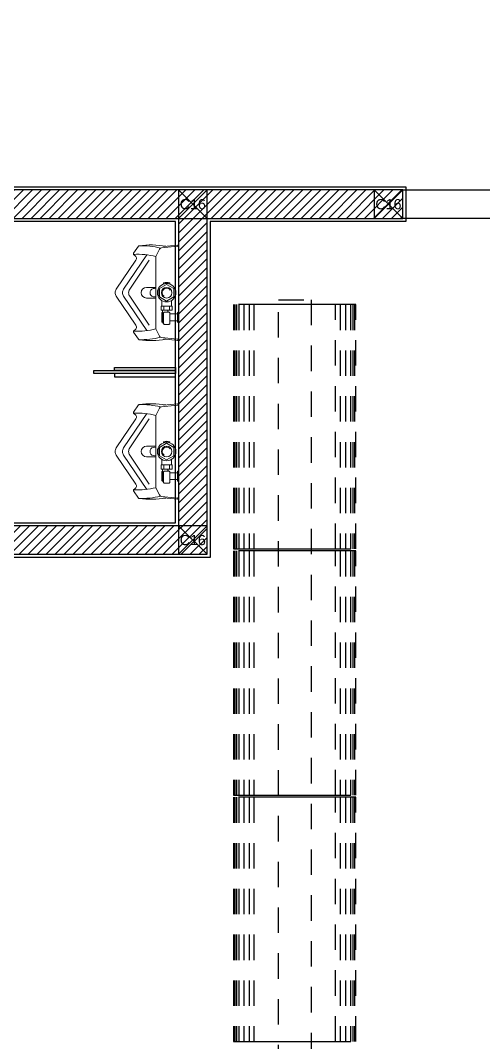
# Model space of a CAD drawing. Header units: metres. Extents: x 301.4 to 351.3, y 108.6 to 130.3.
# Drawn here: x 321.85 to 324.13, y 116.51 to 121.53 of the extents above; entities that cross this region are included whole.
import ezdxf
from ezdxf.enums import TextEntityAlignment as Align

# ---------------------------------------------------------------- set-up
doc = ezdxf.new("R2010")
doc.units = ezdxf.units.M
doc.header["$MEASUREMENT"] = 0
doc.linetypes.add('HIDDEN2', pattern=[0.1875, 0.125, -0.0625])
doc.layers.get('0').update_dxf_attribs({"color": 250, "linetype": 'CONTINUOUS', "lineweight": 25})
doc.layers.add('ARTE0001', color=1, linetype='CONTINUOUS', lineweight=13)
doc.layers.add('MURO0004', color=4, linetype='CONTINUOUS', lineweight=30)
for name, color, linetype in [('AZJO0252', 252, 'CONTINUOUS'), ('MENUAEREO0008H', 8, 'HIDDEN2'), ('MURO0002', 2, 'CONTINUOUS'), ('MURO000F', 7, 'CONTINUOUS'), ('PANL0002', 2, 'CONTINUOUS'), ('RIELMENUAE008H', 8, 'HIDDEN2')]:
    doc.layers.add(name, color=color, linetype=linetype)
doc.layers.add('COLU_C16', color=161, linetype='CONTINUOUS', plot=False)
doc.styles.add('Arial', font='arial.ttf', dxfattribs={"height": 0.15875})

# ---------------------------------------------------------------- blocks, each defined once
blk = doc.blocks.new('Urinal_Incesa_washbrook')
for points in [[(-0.0617, 0.2376, 0.074522), (-0.1932, 0.2398, 0.214526), (-0.1967, 0.2376), (-0.2203, 0.2026, 0.423589), (-0.2188, 0.1956, -0.122213), (-0.2078, 0.1842, -0.34898), (-0.2097, 0.1688), (-0.3057, 0.0264, 0.149451), (-0.311, 0.0091, 0.149451), (-0.3057, -0.0083), (-0.2097, -0.1507, -0.34898), (-0.2078, -0.1661, -0.122213), (-0.2188, -0.1775, 0.423589), (-0.2203, -0.1845), (-0.1967, -0.2195, 0.214526), (-0.1932, -0.2217, 0.074522), (-0.0617, -0.2195)], [(-0.0886, 0.2279, 0.07257), (-0.1954, 0.2395)], [(0, 0.2325, 0.445229), (-0.0055, 0.2375), (-0.0841, 0.2292, 0.258618), (-0.094, 0.2223), (-0.1114, 0.1867), (-0.1114, 0.0091), (-0.1114, -0.1686), (-0.094, -0.2041, 0.258618), (-0.0841, -0.2111), (-0.0055, -0.2194, 0.445229), (0, -0.2144)], [(-0.0736, -0.2182), (-0.0055, -0.2254, 0.445229), (0, -0.2204), (0, 0.0091), (0, 0.2385, 0.445229), (-0.0055, 0.2435), (-0.0736, 0.2363)], [(-0.1559, 0.1951), (-0.2697, 0.0264, 0.149451), (-0.275, 0.0091, 0.149451), (-0.2697, -0.0083), (-0.1559, -0.1769)], [(-0.1437, 0.1688), (-0.2397, 0.0264, 0.149451), (-0.245, 0.0091, 0.149451), (-0.2397, -0.0083), (-0.1437, -0.1507)], [(-0.1114, 0.1867, 0.074067), (-0.2205, 0.1975)], [(-0.0426, 0.0572, 0.159158), (-0.074, 0.0572)], [(-0.1114, 0.0351), (-0.1575, 0.0351, 1), (-0.1575, -0.0169), (-0.1114, -0.0169)], [(-0.1114, 0.0286, 1.462295), (-0.1114, -0.0105)], [(-0.0945, -0.0051), (-0.0978, -0.0051, -0.173427), (-0.0978, 0.0232), (-0.0945, 0.0232)], [(-0.0406, 0.0218, 1.174397), (-0.071, -0.0086)], [(-0.0782, -0.0869, 0.379524), (-0.0826, -0.0919), (-0.0826, -0.132, 0.379524), (-0.0782, -0.137)], [(-0.0782, -0.0773), (-0.0782, -0.1364, 0.377458), (-0.0738, -0.1414)], [(-0.0478, -0.0868), (-0.0478, -0.0868, -0.414214), (-0.0427, -0.0919), (-0.0427, -0.1414, -0.414214), (-0.0478, -0.1464), (-0.0688, -0.1464, -0.414214), (-0.0738, -0.1414), (-0.0738, -0.0919, -0.414214), (-0.0688, -0.0868), (-0.0478, -0.0868, -0.414214), (-0.0528, -0.0818), (-0.0528, -0.0773)], [(-0.2205, -0.1794, 0.074067), (-0.1114, -0.1686)], [(-0.1954, -0.2213, 0.07257), (-0.0886, -0.2098)]]:
    blk.add_lwpolyline(points, format="xyb")
for points in [[(-0.074, 0.0516), (-0.074, 0.0572), (-0.0426, 0.0572), (-0.0426, 0.0516)], [(-0.0661, 0.0572), (-0.0661, 0.0537)], [(-0.0504, 0.0572), (-0.0504, 0.0537)], [(-0.0822, -0.0567), (-0.0822, -0.0295)], [(-0.0344, -0.0567), (-0.0344, -0.0287)], [(-0.0719, -0.0773), (-0.0719, -0.0567)], [(-0.0447, -0.0773), (-0.0447, -0.0567)], [(-0.0427, -0.0949), (-0.0056, -0.0949)], [(-0.0427, -0.129), (-0.0056, -0.129)]]:
    blk.add_lwpolyline(points)
for points in [[(-0.311, 0.0091), (-0.311, 0.0091)], [(-0.275, 0.0091), (-0.275, 0.0091)], [(-0.0938, -0.0114), (-0.0938, 0.0295), (-0.0583, 0.05), (-0.0228, 0.0295), (-0.0228, -0.0114), (-0.0583, -0.0319)], [(-0.0311, -0.0773), (-0.0311, -0.0567), (-0.0854, -0.0567), (-0.0854, -0.0773)]]:
    blk.add_lwpolyline(points, close=True)
blk.add_lwpolyline([(-0.0056, -0.0912), (-0.0056, -0.1327, 0.414214), (-0.0009, -0.1374), (0, -0.1374), (0, -0.0865), (-0.0009, -0.0865, 0.414214)], format="xyb", close=True)
for radius in [0.0453, 0.026]:
    blk.add_circle((-0.0583, 0.0091), radius)

msp = doc.modelspace()

# ---------------------------------------------------------------- hatches: boundary and pattern name
at = {"layer": 'MURO000F'}
h = msp.add_hatch(dxfattribs=at)
h.set_pattern_fill('ANSI31', color=256, scale=0.25, angle=360, style=0)
h.set_pattern_definition([(45, (290.604584, 90.540256), (-0.022097087, 0.022097087), [])])
h.paths.add_polyline_path([(317.9496, 125.3203), (317.8096, 125.3203), (317.8096, 122.4503), (315.0496, 122.4503), (315.0496, 121.7103), (315.1896, 121.7103), (315.1896, 122.3103), (316.0896, 122.3103), (316.0896, 121.7103), (316.1796, 121.7103), (316.1796, 122.3103), (317.8096, 122.3103), (317.8096, 120.9603), (316.0896, 120.9603), (316.0896, 120.8703), (317.8096, 120.8703), (317.8096, 119.8703), (316.1796, 119.8703), (316.1796, 120.1199), (316.0896, 120.1203), (316.0896, 119.8703), (315.0496, 119.8703), (315.0496, 119.7303), (316.4296, 119.7303), (317.8096, 119.7303), (317.8096, 117.3503), (315.0496, 117.3503), (315.0496, 117.1603), (321.7896, 117.1603), (321.7896, 118.9103), (322.7696, 118.9103), (322.7696, 120.5603), (323.7296, 120.5603), (323.7296, 120.7003), (321.6496, 120.7003), (321.6496, 120.5603), (322.6296, 120.5603), (322.6296, 119.0503), (321.6496, 119.0503), (321.6496, 117.3503), (317.9496, 117.3503), (317.9496, 120.5603), (320.6096, 120.5603), (320.6096, 120.7003), (319.5446, 120.7003), (319.5446, 121.3853), (320.6096, 121.3853), (320.6096, 122.5453), (320.4696, 122.5453), (320.4696, 121.5253), (319.4046, 121.5253), (319.4046, 120.7003), (317.9496, 120.7003)])

# ---------------------------------------------------------------- linework, layer by layer
at = {"layer": 'AZJO0252'}
for points in [[(321.6496, 120.7003), (321.6496, 120.7153), (323.7446, 120.7153), (323.7446, 120.5453), (322.7846, 120.5453), (322.7846, 118.8953), (321.8046, 118.8953), (321.8046, 117.1453), (315.0346, 117.1453), (315.0346, 117.3653), (317.7946, 117.3653), (317.7946, 119.7153), (315.0346, 119.7153), (315.0346, 119.8853), (316.0746, 119.8853), (316.0746, 120.1353), (316.1946, 120.1353), (316.1946, 119.8853), (317.7946, 119.8853), (317.7946, 120.8553), (316.0746, 120.8553), (316.0746, 120.9753), (317.7946, 120.9753), (317.7946, 122.2953)], [(320.6096, 120.5603), (320.6096, 120.5453), (317.9646, 120.5453), (317.9646, 118.7653), (319.4246, 118.7653), (319.4246, 119.6453), (319.5246, 119.6453), (319.5246, 118.6653), (317.9646, 118.6653), (317.9646, 117.3653), (319.4246, 117.3653), (319.4246, 117.9653), (319.5246, 117.9653), (319.5246, 117.3653), (321.6346, 117.3653), (321.6346, 119.0653), (322.6146, 119.0653), (322.6146, 120.5453), (321.6496, 120.5453), (321.6496, 120.5603)]]:
    msp.add_lwpolyline(points, dxfattribs=at)
at = {"layer": 'COLU_C16'}
for p, q in [((322.7696, 120.7003), (322.6296, 120.5603)), ((322.6296, 120.7003), (322.7696, 120.5603)), ((323.7296, 120.7003), (323.5896, 120.5603)), ((323.5896, 120.7003), (323.7296, 120.5603)), ((322.7696, 119.0503), (322.6296, 118.9103)), ((322.6296, 119.0503), (322.7696, 118.9103))]:
    msp.add_line(p, q, dxfattribs=at)
for points in [[(322.7696, 120.7003), (322.6296, 120.7003), (322.6296, 120.5603), (322.7696, 120.5603)], [(323.7296, 120.7003), (323.5896, 120.7003), (323.5896, 120.5603), (323.7296, 120.5603)], [(322.7696, 119.0503), (322.6296, 119.0503), (322.6296, 118.9103), (322.7696, 118.9103)]]:
    msp.add_lwpolyline(points, close=True, dxfattribs=at)
at = {"layer": 'MENUAEREO0008H'}
for p, q in [((322.9057, 120.137), (322.9057, 118.937)), ((322.9136, 120.137), (322.9136, 118.937)), ((322.9256, 120.137), (322.9256, 118.937)), ((322.95, 120.137), (322.95, 118.937)), ((322.976, 120.137), (322.976, 118.937)), ((323.4232, 120.137), (323.4232, 118.937)), ((323.4492, 120.137), (323.4492, 118.937)), ((323.4736, 120.137), (323.4736, 118.937)), ((323.4856, 120.137), (323.4856, 118.937)), ((323.4935, 120.137), (323.4935, 118.937)), ((322.9057, 118.927), (322.9057, 117.727)), ((322.9136, 118.927), (322.9136, 117.727)), ((322.9256, 118.927), (322.9256, 117.727)), ((322.95, 118.927), (322.95, 117.727)), ((322.976, 118.927), (322.976, 117.727)), ((323.4232, 118.927), (323.4232, 117.727)), ((323.4492, 118.927), (323.4492, 117.727)), ((323.4736, 118.927), (323.4736, 117.727)), ((323.4856, 118.927), (323.4856, 117.727)), ((323.4935, 118.927), (323.4935, 117.727)), ((322.9057, 117.717), (322.9057, 116.517)), ((322.9136, 117.717), (322.9136, 116.517)), ((322.9256, 117.717), (322.9256, 116.517)), ((322.95, 117.717), (322.95, 116.517)), ((322.976, 117.717), (322.976, 116.517)), ((323.4232, 117.717), (323.4232, 116.517)), ((323.4492, 117.717), (323.4492, 116.517)), ((323.4736, 117.717), (323.4736, 116.517)), ((323.4856, 117.717), (323.4856, 116.517)), ((323.4935, 117.717), (323.4935, 116.517))]:
    msp.add_line(p, q, dxfattribs=at)
for points in [[(323.4996, 118.937), (323.4996, 120.137), (322.8996, 120.137), (322.8996, 118.937)], [(322.9996, 120.137), (322.9996, 118.937), (323.3996, 118.937), (323.3996, 120.137)], [(323.4996, 117.727), (323.4996, 118.927), (322.8996, 118.927), (322.8996, 117.727)], [(322.9996, 118.927), (322.9996, 117.727), (323.3996, 117.727), (323.3996, 118.927)], [(323.4996, 116.517), (323.4996, 117.717), (322.8996, 117.717), (322.8996, 116.517)], [(322.9996, 117.717), (322.9996, 116.517), (323.3996, 116.517), (323.3996, 117.717)]]:
    msp.add_lwpolyline(points, close=True, dxfattribs=at)
at = {"layer": 'MURO0002'}
msp.add_lwpolyline([(323.7296, 120.7003), (325.3396, 120.7003), (325.3396, 120.5603), (323.7296, 120.5603)], close=True, dxfattribs=at)
at = {"layer": 'MURO0004'}
msp.add_lwpolyline([(315.0496, 117.1603), (321.7896, 117.1603), (321.7896, 118.9103), (322.7696, 118.9103), (322.7696, 120.5603), (323.7296, 120.5603), (323.7296, 120.7003), (321.6496, 120.7003), (321.6496, 120.5603), (322.6296, 120.5603), (322.6296, 119.0503), (321.6496, 119.0503), (321.6496, 117.3503), (317.9496, 117.3503), (317.9496, 120.5603), (320.6096, 120.5603), (320.6096, 120.7003), (319.5446, 120.7003), (319.5446, 121.3853), (320.6096, 121.3853), (320.6096, 122.5603)], dxfattribs=at)
at = {"layer": 'PANL0002'}
for points in [[(322.2146, 119.7978), (322.2146, 119.8128), (322.6146, 119.8128), (322.6146, 119.7978)], [(322.3146, 119.8128), (322.3146, 119.8278), (322.6146, 119.8278), (322.6146, 119.8128)], [(322.3146, 119.7978), (322.3146, 119.7828), (322.6146, 119.7828), (322.6146, 119.7978)]]:
    msp.add_lwpolyline(points, close=True, dxfattribs=at)
at = {"layer": 'RIELMENUAE008H'}
msp.add_lwpolyline([(323.1196, 120.1603), (323.2796, 120.1603), (323.2796, 113.4503), (323.1196, 113.4503)], close=True, dxfattribs=at)

# ---------------------------------------------------------------- block references
at = {"layer": 'ARTE0001'}
for p in [(322.6296, 120.1862), (322.6296, 119.4062)]:
    msp.add_blockref('Urinal_Incesa_washbrook', p, dxfattribs=at)

# ---------------------------------------------------------------- texts
at = {"layer": 'COLU_C16', "style": 'Arial'}
for p in [(322.6996, 120.6303), (323.6596, 120.6303), (322.6996, 118.9803)]:
    msp.add_text('C16', height=0.05, rotation=360, dxfattribs=at).set_placement(p, align=Align.MIDDLE_CENTER)

doc.saveas('drawing.dxf')
